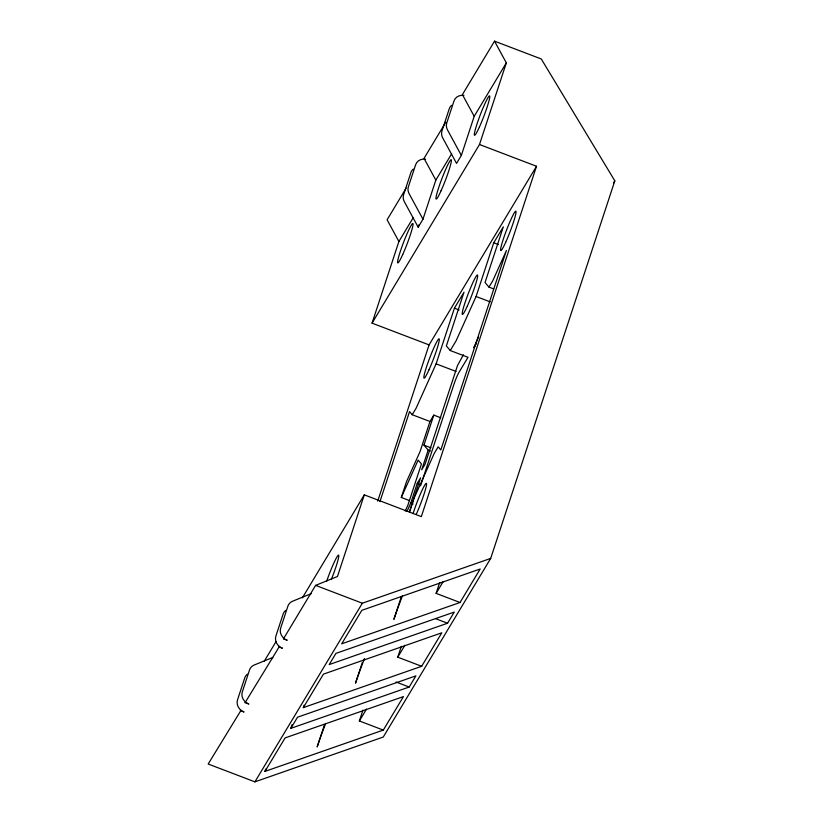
<?xml version="1.0" encoding="UTF-8"?>
<svg xmlns="http://www.w3.org/2000/svg" width="823" height="823" viewBox="0 0 823 823"><rect width="100%" height="100%" fill="white"/><g stroke="black" fill="none" stroke-linecap="round" stroke-linejoin="round"><path stroke-width="1.23" d="M372.058 323.141L479.49 144.509L536.514 166.267L429.081 344.899L372.058 323.141L398.898 241.509L413.331 217.519M413.249 169.137A10.051 8.909 31 0 0 410.842 172.717L403.609 194.701A10.051 8.909 31 0 0 404.371 201.758L418.177 227.199L418.958 224.823M418.177 227.199L422.971 219.216L435.83 180.103L451.632 153.839M451.621 105.344A10.051 8.909 31 0 0 449.214 108.914L441.982 130.908A10.051 8.909 31 0 0 442.743 137.966L456.549 163.396L461.343 155.424L474.202 116.31L506.33 62.877L494.541 41.15L462.413 94.583L474.202 116.31M264.934 771.418L285.087 737.922L403.435 696.597L383.292 730.094L264.934 771.418L265.726 769.032M536.514 166.267L421.325 516.618L364.301 494.86L337.461 576.501L315.61 585.379L283.472 638.813L287.217 640.243A10.051 8.909 31 0 1 285.139 639.193M479.49 144.509L506.33 62.877M290.838 728.355L297.556 717.193L415.903 675.868L409.196 687.03L290.838 728.355L292.042 724.693M303.306 707.626L323.449 674.13L441.807 632.805L421.664 666.291L303.306 707.626L304.099 705.229M377.706 501.156L429.081 344.899M379.959 501.577L409.545 411.572L412.21 414.71L429.976 421.489L433.814 415.111L440.819 417.786M412.21 414.71L416.047 408.331L436.108 363.848L454.419 308.162L464.007 292.206L446.354 345.938L450.263 350.536L468.02 357.316L458.925 372.438A10.051 0.916 -69.1 0 0 453.73 384.927L420.584 485.755M324.303 725.238L317.164 746.965A42.199 3.868 -69.1 0 1 325.713 723.458M409.473 500.579L401.295 497.462L406.459 481.753L420.1 451.498L429.976 421.489M430.511 450.994L428.176 450.099L423.938 445.12L433.814 415.111M450.263 350.536L456.055 340.907L476.085 296.496L493.749 242.764L503.337 226.819L485.035 282.505L488.955 287.114L493.687 288.924M407.046 511.33L410.739 503.12L417.22 483.42L420.574 477.834L409.37 511.927M428.176 450.099L421.695 469.81L425.049 464.223L457.485 365.587L463.431 354.764M409.515 512.194L414.288 497.668L434.349 453.185L438.186 446.807L440.85 449.944L506.433 250.49L492.792 280.736L488.955 287.114M362.274 662.649L355.526 683.172A42.199 3.868 -69.1 0 1 364.538 658.534M401.439 596.438L393.898 619.369A42.199 3.868 -69.1 0 1 402.447 595.862M241.036 710.29L208.178 764.022L254.914 781.85L383.251 737.038L490.693 558.405L614.822 180.834L541.277 58.978L494.541 41.15M383.292 730.094L359.373 720.958L362.953 710.136M421.664 666.291L397.746 657.165L401.326 646.343M460.026 602.498L341.679 643.823L361.822 610.327L480.169 569.002L460.026 602.498L436.108 593.373L439.688 582.55M401.295 497.462L418.146 460.098L421.438 463.966L407.879 505.209L405.245 511.042M478.554 337.163L473.811 347.687L476.414 343.366M406.13 188.158L387.108 219.782L398.898 241.509M445.768 122.257L424.04 158.376L435.83 180.103M264.121 661.445L275.983 641.714M302.35 597.879L364.301 494.86M272.845 657.443L254.235 665.015A10.051 8.909 31 0 0 249.523 669.984L242.291 691.968A10.051 8.909 31 0 0 248.844 704.035L245.11 702.616L279.398 646.497M613.505 183.035L614.822 180.834M254.914 781.85L362.346 603.218L490.693 558.405M359.373 720.958L366.523 709.076M397.746 657.165L404.885 645.283M436.108 593.373L443.258 581.48M447.558 623.227L454.275 612.065L335.918 653.39L329.21 664.562L447.558 623.227L435.624 618.68M311.217 593.65L292.607 601.212A10.051 8.909 31 0 0 287.896 606.181L280.664 628.175A10.051 8.909 31 0 0 284.202 638.525L283.472 638.813M245.11 702.616L245.83 702.317M493.749 242.764L498.45 244.565M476.085 296.496L490.292 301.918M454.419 308.162L459.121 309.952M436.108 363.848L456.076 371.461M423.938 445.12L430.954 447.794M417.22 483.42L419.555 484.305M410.739 503.12L413.074 504.015M315.61 585.379L362.346 603.218M396.069 682.02L409.196 687.03M278.678 646.785L282.412 648.215A10.051 8.909 31 0 1 275.87 636.148L283.091 614.153A10.051 8.909 31 0 1 285.746 610.378M240.306 710.588L244.05 712.008A10.051 8.909 31 0 1 237.497 699.941L244.729 677.957A10.051 8.909 31 0 1 247.373 674.181M461.343 155.424L447.537 129.993A10.051 8.909 31 0 1 446.776 122.936L454.008 100.941A10.051 8.909 31 0 1 463.925 95.417M422.971 219.216L409.165 193.786A10.051 8.909 31 0 1 408.403 186.728L415.636 164.744A10.051 8.909 31 0 1 425.563 159.209M326.669 581.264A21.1 1.934 -69.1 0 1 338.418 555.103A21.1 1.934 -69.1 0 1 331.278 579.536M413.074 513.655A21.1 1.934 -69.1 0 1 423.207 487.936A21.1 1.934 -69.1 0 1 425.738 488.451A21.1 1.934 -69.1 0 1 416.263 514.303M402.735 254.482A21.1 1.934 -69.1 0 0 412.909 223.547A21.1 1.934 -69.1 0 0 400.266 251.571A21.1 1.934 -69.1 0 0 402.735 254.482M479.47 126.886A21.1 1.934 -69.1 0 0 489.644 95.952A21.1 1.934 -69.1 0 0 477.001 123.985A21.1 1.934 -69.1 0 0 479.47 126.886M441.107 190.679A21.1 1.934 -69.1 0 0 451.271 159.755A21.1 1.934 -69.1 0 0 438.638 187.778A21.1 1.934 -69.1 0 0 441.107 190.679M428.999 369.774A21.1 1.934 -69.1 0 0 439.163 338.85A21.1 1.934 -69.1 0 0 426.53 366.873A21.1 1.934 -69.1 0 0 428.999 369.774M467.371 305.981A21.1 1.934 -69.1 0 0 477.535 275.047A21.1 1.934 -69.1 0 0 464.902 303.07A21.1 1.934 -69.1 0 0 467.371 305.981M505.734 242.178A21.1 1.934 -69.1 0 0 515.908 211.254A21.1 1.934 -69.1 0 0 503.264 239.277A21.1 1.934 -69.1 0 0 505.734 242.178"/></g></svg>
